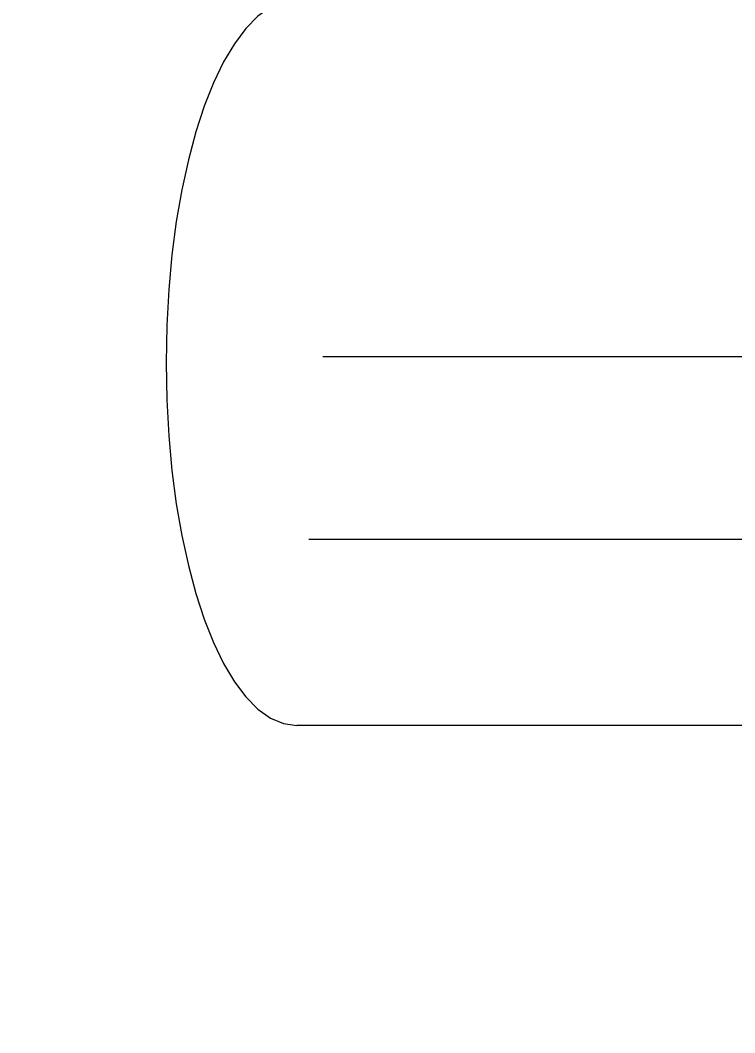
# Model space of a CAD drawing. Header units: metres. Extents: x 0 to 1843, y 1434 to 1492.
# Drawn here: x 1833.4398 to 1833.4985, y 1472.945 to 1473.0281 of the extents above; entities that cross this region are included whole.
import ezdxf
from ezdxf import colors
from ezdxf.entities.mleader import LeaderData, LeaderLine
from ezdxf.math import Vec2, Vec3

# ---------------------------------------------------------------- set-up
doc = ezdxf.new("R2010")
doc.units = ezdxf.units.M
doc.header["$LTSCALE"] = 0.005
doc.linetypes.add('ACAD_ISO02W100', pattern=[15, 12, -3])
doc.layers.add('-Acotado', color=251, linetype='Continuous', lineweight=5)
doc.layers.add('-Proyeccion', color=85, linetype='ACAD_ISO02W100', lineweight=9)
doc.styles.add('-Arial Narrow', font='ARIALN.TTF')

# ---------------------------------------------------------------- blocks, each defined once
blk = doc.blocks.new('_ClosedBlank')
at = {"color": 0, "linetype": 'ByBlock', "lineweight": -2}
for p, q in [((-1, 0.1667), (0, 0)), ((-1, 0.1667), (-1, -0.1667)), ((0, 0), (-1, -0.1667))]:
    blk.add_line(p, q, dxfattribs=at)

msp = doc.modelspace()

# ---------------------------------------------------------------- linework, layer by layer
at = {"layer": '-Proyeccion', "ltscale": 0.005}
for p, q in [((1834.111616, 1473.000492), (1833.464666, 1473.000492)), ((1834.120169, 1472.985492), (1833.463521, 1472.985492)), ((1834.135029, 1472.970228), (1833.462536, 1472.970228))]:
    msp.add_line(p, q, dxfattribs=at)
msp.add_ellipse((1833.462536, 1473.000011), major_axis=(0, -0.029783), ratio=0.360295, start_param=3.141593, end_param=6.283185, dxfattribs=at)

# ---------------------------------------------------------------- leaders
at = {"layer": '-Acotado'}
ml = msp.add_multileader_mtext('Standard', dxfattribs=at)
ml.set_content('Ingreso Tub. PVC\\PSAL %%C 2"', color=7, style='-Arial Narrow')
ml.set_leader_properties(color=7, linetype='ByLayer', lineweight=0)
ml.set_arrow_properties(name='CLOSEDBLANK')
ml.build(insert=Vec2(0, 0))
ml.multileader.update_dxf_attribs({"has_dogleg": 0, "text_left_attachment_type": 6, "text_right_attachment_type": 6, "dogleg_length": 0, "arrow_head_size": 0.05, "scale": 0.025})
ctx = ml.context
ctx.base_point, ctx.scale, ctx.char_height, ctx.arrow_head_size, ctx.landing_gap_size, ctx.plane_origin = Vec3(1833.015679, 1472.83537), 0.025, 0.045, 0.05, 0.0125, Vec3(1833.538265, 1472.980919)
ctx.left_attachment, ctx.right_attachment, ctx.text_align_type = 6, 6, 2
notes = []
notes.append((ctx, [(0, (1, 1, 0), (1833.443407, 1472.83537), (-1, 0), 0, [(0, [(1833.538265, 1472.980919)], 0, [])])]))
ctx.mtext.insert, ctx.mtext.alignment, ctx.mtext.flow_direction = Vec3(1833.430907, 1472.88937), 3, 5
for ctx, leaders in notes:
    for number, flags, end, landing, length, lines in leaders:
        leader = LeaderData()
        leader.index, (leader.has_last_leader_line, leader.has_dogleg_vector, leader.attachment_direction) = number, flags
        leader.last_leader_point, leader.dogleg_vector, leader.dogleg_length = Vec3(end), Vec3(landing), length
        for number, points, colour, breaks in lines:
            line = LeaderLine()
            line.index, line.vertices, line.color, line.breaks = number, Vec3.list(points), colors.encode_raw_color(colour), breaks
            leader.lines.append(line)
        ctx.leaders.append(leader)

doc.saveas('drawing.dxf')
